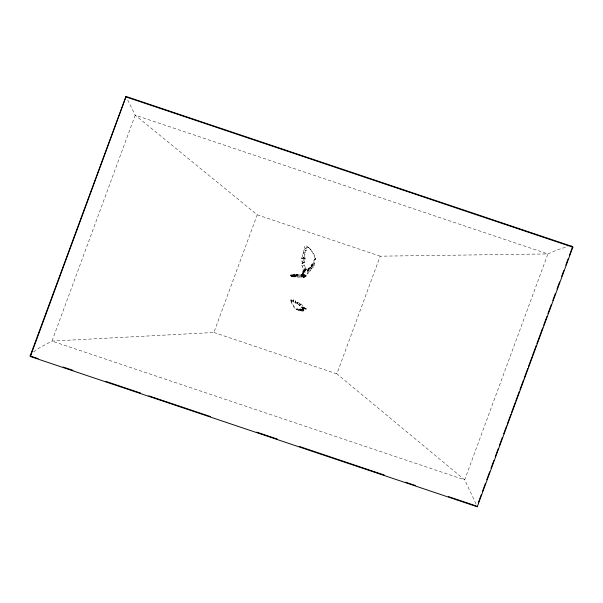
<?xml version="1.0" encoding="UTF-8"?>
<svg xmlns="http://www.w3.org/2000/svg" width="603" height="603" viewBox="0 0 603 603"><rect width="100%" height="100%" fill="white"/><g stroke="black" fill="none" stroke-linecap="round" stroke-linejoin="round"><path stroke-width="0.45" stroke-dasharray="3.02 2.26" d="M292.078 274.81L295.372 274.825L295.862 276.257L293.028 276.227L292.078 274.81L293.872 274.998L294.573 276.408L291.784 276.777L303.663 277.395L304.719 276.099L303.852 275.933L303.136 277.199L303.897 277.35M293.028 276.242L294.498 276.393M295.349 303.06L295.327 302.955A1.922 0.407 58.4 0 1 295.289 302.05A1.922 0.407 58.4 0 1 296.367 303.219C297.271 304.304 298.033 302.985 299.292 305.442A2.525 0.543 58.4 0 0 299.585 305.533L299.653 305.306A2.08 0.445 58.4 0 1 300.173 305.073A2.08 0.445 58.4 0 1 301.621 307.236L302.465 308.374L306.249 309.022L304.1 308.103L303.113 306.784A2.42 0.52 58.4 0 0 301.432 304.259A2.42 0.52 58.4 0 0 300.829 304.53L300.746 304.801A2.94 0.626 58.4 0 1 300.407 304.688C298.749 301.711 298.123 303.43 297.008 302.103A2.231 0.475 58.4 0 0 295.756 300.746A2.231 0.475 58.4 0 0 295.764 301.711L295.342 303.098L295.003 302.789A2.548 0.543 58.4 0 0 293.344 301.477L293.51 299.932M293.337 301.681L293.48 300.317M293.133 276.626L292.206 275.262L290.578 275.398L300.844 276.091L302.48 275.262L302.563 274.659C305.94 274.184 305.6 276.136 303.867 276.476C309.158 277.146 305.05 272.662 303.58 276.43M305.638 276.671L303.045 276.671L303.445 276.717M296.766 275.933L296.427 274.425L297.701 274.614L297.837 276.106L296.766 275.91L300.234 276.016L300.46 274.546L303.271 274.697L305.992 268.584L305.163 268.184A4.409 1.327 58.5 0 0 304.296 264.921A3.083 0.927 58.5 0 1 304.191 262.433A2.013 0.603 58.5 0 0 304.078 260.73A3.362 1.01 58.5 0 1 303.347 258.114A3.362 1.01 58.5 0 1 304.817 258.544A1.681 0.505 58.5 0 0 305.555 258.762A1.681 0.505 58.5 0 0 305.193 257.458A4.078 1.229 58.5 0 1 304.914 253.991A2.902 0.874 58.5 0 0 305.284 252.898A5.796 1.741 58.5 0 1 306.03 250.72A4.349 1.304 58.5 0 0 306.588 249.084A5.314 1.598 58.5 0 1 308.54 247.893A7.417 2.231 58.5 0 1 315.354 258.024L315.422 258.476A5.894 1.771 58.5 0 1 314.819 259.561L314.442 260.021A10.462 3.143 58.5 0 0 313.786 264.31A4.59 1.379 58.5 0 1 311.811 265.154L311.367 265.003L311.593 265.787A3.46 1.04 58.5 0 1 312.399 268.591A3.46 1.04 58.5 0 1 310.816 268.071A1.982 0.595 58.5 0 0 309.746 267.415L310.779 265.923A1.703 0.513 58.5 0 1 311.698 266.488A2.977 0.897 58.5 0 0 313.063 266.933L312.399 268.591M303.053 311.103L301.568 310.952A2.163 0.46 58.4 0 0 301.575 310.078L301.477 309.595L301.899 309.799A1.99 0.422 58.4 0 0 302.412 309.437A2.842 0.611 58.4 0 1 302.465 308.374L304.1 308.103A3.309 0.709 58.4 0 0 304.04 309.339A2.314 0.497 58.4 0 1 303.437 309.754L302.977 309.475L303.068 310.078A2.518 0.535 58.4 0 1 303.053 311.103A2.518 0.535 58.4 0 1 301.688 309.648L300.942 308.917L300.995 309.429A3.06 0.656 58.4 0 1 300.286 310.13L299.186 310.123A1.869 0.399 58.4 0 0 298.591 309.934A3.739 0.799 58.4 0 1 297.407 309.565A2.804 0.603 58.4 0 0 296.518 309.286A3.43 0.731 58.4 0 1 294.528 307.816A4.786 1.025 58.4 0 1 291.106 301.146L290.947 299.57A4.417 0.942 58.4 0 1 291.867 300.008A6.746 1.44 58.4 0 0 293.495 300.075A2.962 0.633 58.4 0 1 295.425 301.606L295.817 301.96M308.54 247.893L307.146 246.446A6.181 1.854 58.5 0 0 304.877 247.833A5.058 1.523 58.5 0 1 304.229 249.732A6.739 2.028 58.5 0 0 303.362 252.273A3.369 1.01 58.5 0 1 302.925 253.539A4.741 1.425 58.5 0 0 303.249 257.571A1.952 0.588 58.5 0 1 303.671 259.094A1.952 0.588 58.5 0 1 302.819 258.838A3.904 1.176 58.5 0 0 301.101 258.333A3.904 1.176 58.5 0 0 301.952 261.378A2.337 0.701 58.5 0 1 302.08 263.36A3.58 1.078 58.5 0 0 302.209 266.247A5.125 1.545 58.5 0 1 303.211 270.046L304.673 271.199A3.754 1.131 58.5 0 0 307.394 273.958A3.754 1.131 58.5 0 0 307.387 271.493L307.191 270.483A4.553 1.372 58.5 0 1 307.409 269.85C308.864 271.026 311.374 272.255 309.972 268.795A1.982 0.595 58.5 0 1 309.746 267.415M310.289 270.988L311.306 268.697L310.975 267.114A1.703 0.513 58.5 0 1 310.779 265.923M304.477 276.385L301.832 276.084L303.271 274.697L302.322 274.599L301.138 274.584L300.822 276.046L300.234 276.016M304.183 270.506L302.608 274.968L305.992 268.584L304.183 270.506L302.103 274.237L303.211 270.046L305.163 268.184L302.834 274.071L302.103 274.237L302.608 274.968L303.271 274.697L302.834 274.071L305.992 268.584L306.422 269.172A3.226 0.972 58.5 0 0 308.759 271.554A3.226 0.972 58.5 0 0 308.751 269.428L308.585 268.561A3.912 1.176 58.5 0 1 308.774 268.018L310.522 269.3L311.246 268.991M301.817 276.076C301.598 273.543 304.862 274.976 301.839 276.061L300.822 276.046L302.563 274.659L301.138 274.584M301.455 277.365L301.884 276.114L304.711 276.121M295.138 302.103L295.576 300.807M313.922 265.833L314.367 264.566M295.003 302.789L295.425 301.606M33.512 351.926L40.032 347.479L52.001 341.079L213.877 332.487L257.21 214.819L135.2 115.158L126.909 98.319M476.046 503.957L464.702 479.852L336.858 373.845L380.192 256.177L547.901 253.938L557.376 249.823L567.702 246.552M295.327 302.955L295.764 301.711M290.947 299.57L290.887 299.699A5.563 1.191 58.4 0 0 294.867 307.455A3.987 0.852 58.4 0 0 297.181 309.158A3.264 0.701 58.4 0 1 298.221 309.482A4.349 0.927 58.4 0 0 299.593 309.912A2.171 0.467 58.4 0 1 300.286 310.13M313.786 264.31L314.253 263.255A8.992 2.706 58.5 0 1 314.819 259.561M303.053 276.649L303.678 275.292L306.746 275.307M302.103 274.237L305.163 268.184M303.384 276.257L304.123 274.825M307.832 273.694L309.128 271.32M310.816 268.071L311.698 266.488M296.367 303.219L297.008 302.103M303.837 275.925C306.12 274.862 305.985 277.274 304.093 276.981C307.153 277.056 305.646 273.717 304.085 276.973M303.935 276.408L304.764 275.006M309.972 268.795L310.975 267.114M303.482 277.267L304.236 276.008M303.882 276.656L304.703 275.3M311.593 265.787C312.957 265.848 311.623 263.338 312.558 263.978A3.95 1.191 58.5 0 0 314.253 263.255M308.578 270.491L309.776 268.569M311.811 265.154L312.558 263.978M303.837 277.161L304.651 275.88M304.357 276.513L305.254 275.126M291.935 276.4L290.819 274.976L293.872 275.006M307.387 271.493L308.751 269.428M304.319 277.018L305.208 275.714M311.404 264.951L312.203 263.805M304.553 276.943L305.48 275.631M297.166 303.332L297.935 302.239M314.917 259.765L315.226 259.343M307.296 269.993L308.676 268.147M297.151 303.739L297.92 302.706M297.189 304.033L297.957 303.053M304.673 271.199L306.422 269.172M313.861 260.255L314.321 259.765M314.442 260.021A6.852 2.058 58.5 0 0 315.15 258.755L315.422 258.476M295.809 276.234C292.312 275.209 295.53 273.958 297.716 274.636M294.731 276.099L297.874 276.091M300.942 308.917L299.751 309.075L299.797 309.52A2.631 0.565 58.4 0 1 299.186 310.123M298.553 304.56L299.548 303.663M299.668 304.786L300.844 303.927M299.653 305.306L300.829 304.53M302.209 266.247L304.296 264.921M299.585 305.533L300.746 304.801M303.136 277.199L304.779 277.116M305.389 274.976L304.364 275.021M305.57 308.744L305.796 309.173L301.847 307.651L305.985 308.525L303.377 307.259L301.847 307.651L305.985 308.525L306.249 309.022L302.465 308.374M302.314 263.368L304.387 262.441M302.08 263.36L304.191 262.433M301.734 263.345L303.889 262.426M301.621 307.236L303.113 306.784M301.952 261.378L304.078 260.73M296.638 309.06L297.324 308.894M304.982 275.677L305.721 275.805M296.518 309.286L297.181 309.158M303.505 259.245L305.412 258.891M302.337 308.367L303.95 308.088M305.126 276.935L303.641 276.732L304.425 275.383L306.181 275.556M302.819 258.838L304.817 258.544M296.352 309.565L296.993 309.482M296.427 274.425L300.46 274.546M297.407 309.565L298.221 309.482M301.432 258.031L303.633 257.858M299.797 309.52L300.995 309.429M302.412 309.437L304.04 309.339M303.249 257.571L305.193 257.458M301.538 309.543L303.023 309.46M298.711 309.776L299.736 309.738M299.751 309.075L300.392 309.701L301.726 309.633M301.899 309.799L303.437 309.754M298.591 309.934L299.593 309.912M301.575 310.078L303.068 310.078M302.442 310.191L304.07 310.213M301.884 276.114L300.844 276.091L303.09 275.3L302.48 275.262M298.357 310.244L299.322 310.274M299.887 310.598L301.101 310.681M294.06 274.644L295.372 274.817M304.191 275.36L303.678 275.3M290.872 275.021L292.206 275.262M302.925 253.539L304.914 253.991M303.362 252.273L305.284 252.898M257.21 214.819L380.192 256.177M213.877 332.487L336.858 373.845M304.229 249.732L306.03 250.72M303.377 307.259L306.249 309.022M290.586 275.413L291.754 276.769M304.877 247.833L306.588 249.084M309.859 248.76L310.877 249.883M290.631 275.435L291.784 276.777M291.219 275.345L292.289 276.702M291.226 275.074L292.297 276.468M293.344 274.998L294.113 276.4M293.488 274.96L294.234 276.37M293.985 274.81L294.663 276.242M294.814 274.749L295.38 276.189M296.118 274.629L296.503 276.091M315.15 258.755L315.06 258.227A8.623 2.593 58.5 0 0 307.146 246.446M290.895 300.128L291.106 301.515M297.309 274.553L297.528 276.023M291.867 300.008L291.95 301.417A5.804 1.244 58.4 0 0 293.344 301.477M301.568 310.952A2.163 0.46 58.4 0 1 300.392 309.701M312.369 264.521A2.977 0.897 58.5 0 1 313.063 266.933M291.151 301.04A3.799 0.814 58.4 0 1 291.95 301.417M135.2 115.158L52.001 341.079L464.702 479.852L547.901 253.938L135.2 115.158"/><path stroke-width="0.9" d="M125.929 96.488L30.15 355.936L30.376 356.524L477.252 506.799L572.85 247.207L572.624 246.612L570.988 246.152M30.376 356.524L125.974 96.932L125.771 96.359L572.624 246.612M478.322 502.676L481.254 494.731M482.551 491.196L485.475 483.252M486.779 479.717L489.704 471.772M491.008 468.237L493.932 460.293M495.236 456.757L498.161 448.813M499.457 445.285L502.389 437.333M503.686 433.806L506.618 425.854M507.266 424.09L510.839 414.382M511.495 412.61L515.068 402.902M515.723 401.131L519.296 391.422M519.944 389.659L523.525 379.943M524.173 378.179L527.753 368.463M528.401 366.699L531.982 356.984M532.63 355.22L536.203 345.504M536.858 343.74L542.708 327.851M543.687 325.198L546.936 316.371M547.908 313.718L551.165 304.892M552.793 300.475L555.393 293.412M557.014 288.995L559.622 281.933M561.566 276.634L563.843 270.453M565.795 265.154L568.071 258.973M569.375 255.446L572.3 247.501M30.979 354.3L30.15 355.936L38.177 358.634M572.85 247.207L125.974 96.932L125.748 96.344M63.149 367.031L72.963 370.332M105.97 381.428L140.755 393.126M148.783 395.832L210.326 416.522M256.712 432.117L277.222 439.022M299.525 446.522L384.262 475.013M405.668 482.212L415.475 485.513M448.481 496.608L476.129 505.909M477.026 506.203L477.252 506.799"/></g></svg>
